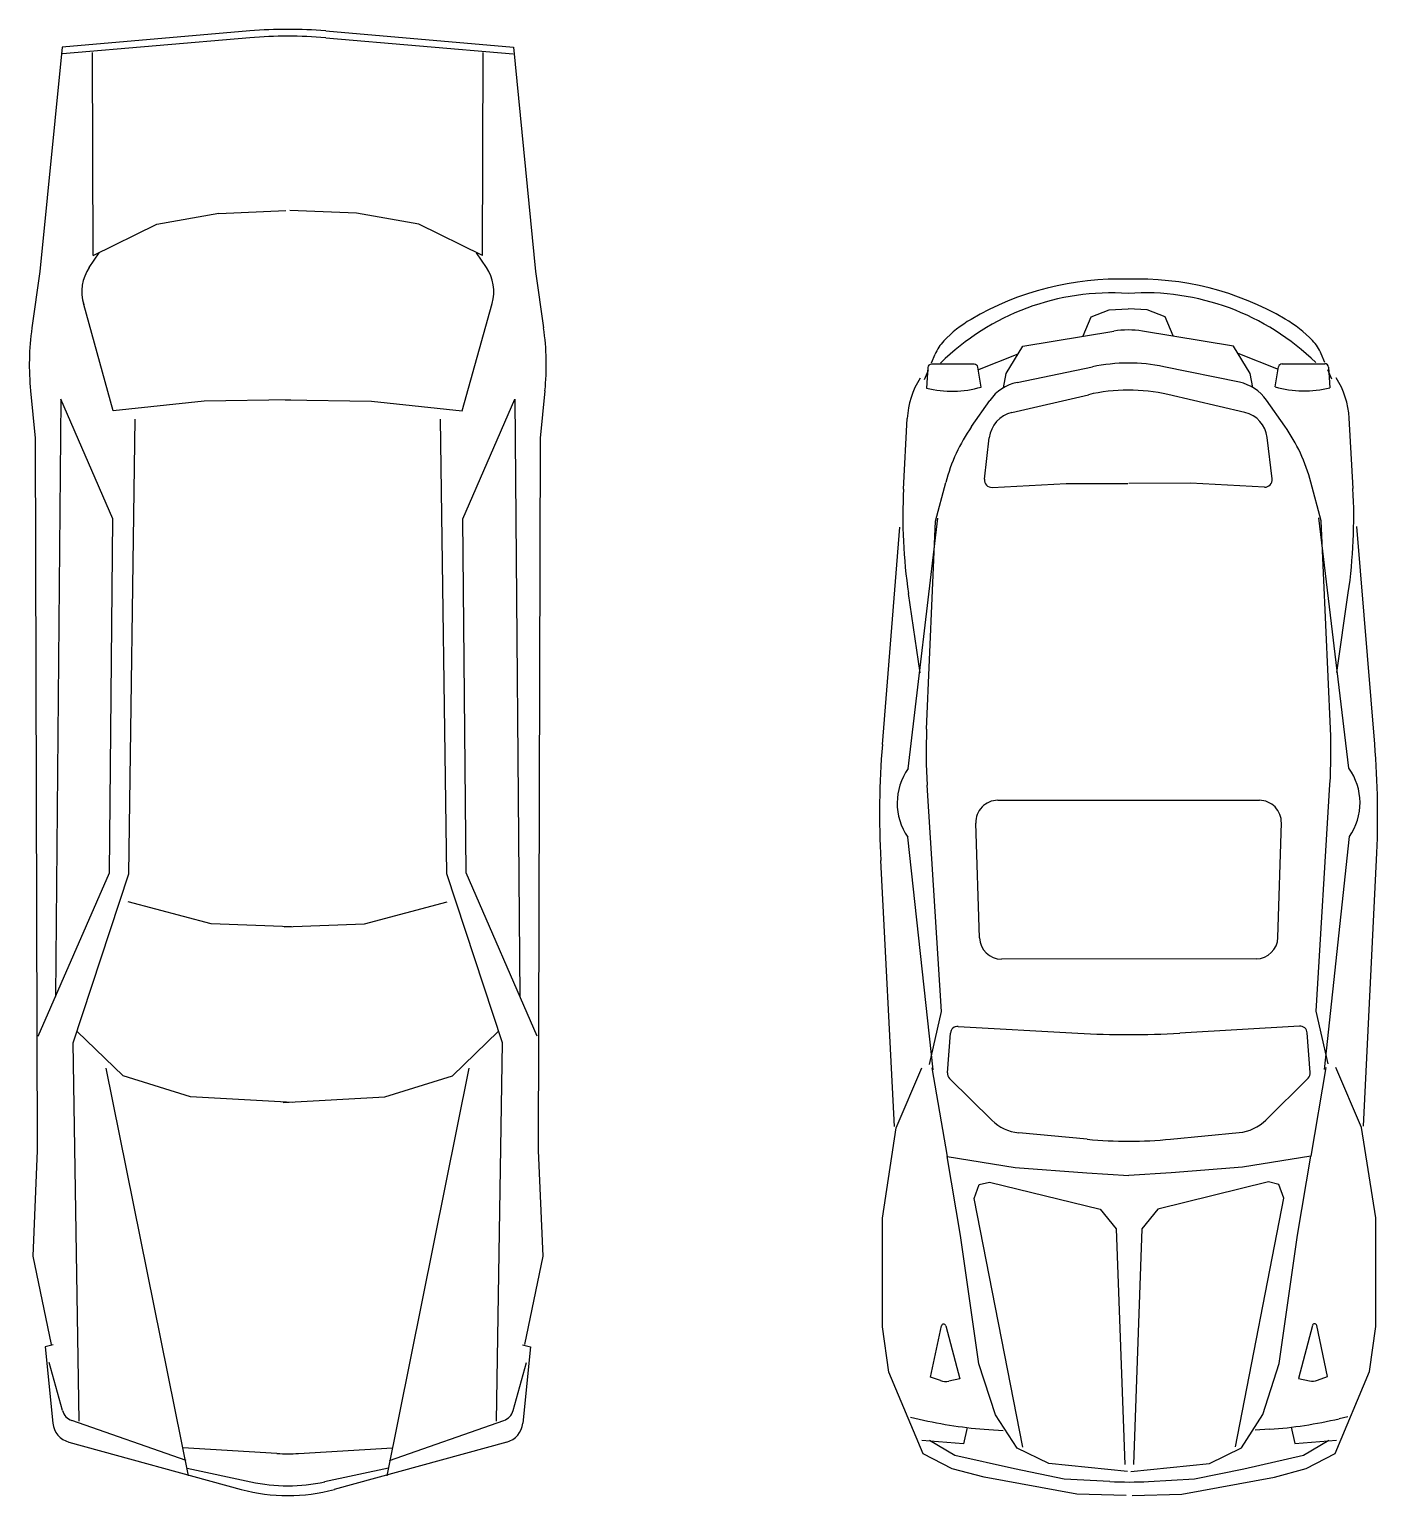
# Model space of a CAD drawing. Header units: millimetres. Extents: x 14385 to 129787, y 107826 to 186798.
# Drawn here: x 68901 to 73573, y 123141 to 128222 of the extents above; entities that cross this region are included whole.
import ezdxf

# ---------------------------------------------------------------- set-up
doc = ezdxf.new("R2010")
doc.units = ezdxf.units.MM
doc.header["$LTSCALE"] = 1000
doc.layers.add('FF-FURN', color=51, linetype='Continuous')

msp = doc.modelspace()

# ---------------------------------------------------------------- linework, layer by layer
at = {"layer": 'FF-FURN', "color": 59, "linetype": 'ByBlock'}
for p, q in [((69665.6, 128216.3), (69015.2, 128160.1)), ((69928.1, 128216.3), (70578.5, 128160.1)), ((69015.2, 128160.1), (68938, 127382.8)), ((69665.6, 128192.7), (69016.3, 128136.6)), ((69665.6, 128192.7), (69016.3, 128136.6)), ((69928.1, 128192.7), (70577.4, 128136.6)), ((69928.1, 128192.7), (70577.4, 128136.6)), ((70578.5, 128160.1), (70655.7, 127382.8)), ((69122.7, 127437.8), (69120.1, 128141.5)), ((69122.7, 127437.8), (69120.1, 128141.5)), ((70471, 127437.8), (70473.6, 128141.5)), ((70471, 127437.8), (70473.6, 128141.5)), ((69558.4, 127583.9), (69789.5, 127593.7)), ((69558.4, 127583.9), (69789.5, 127593.7)), ((70035.3, 127584.5), (69804.2, 127593.7)), ((70035.3, 127584.5), (69804.2, 127593.7)), ((69122.7, 127437.8), (69342.8, 127547.2)), ((69122.7, 127437.8), (69342.8, 127547.2)), ((69342.8, 127547.2), (69558.4, 127584.5)), ((69342.8, 127547.2), (69558.4, 127584.5)), ((70250.9, 127547.2), (70035.3, 127584.5)), ((70250.9, 127547.2), (70035.3, 127584.5)), ((70471, 127437.8), (70250.9, 127547.2)), ((70471, 127437.8), (70250.9, 127547.2)), ((69108.8, 127397), (69142.8, 127447.8)), ((69108.8, 127397), (69142.8, 127447.8)), ((70484.9, 127397), (70450.9, 127447.8)), ((70484.9, 127397), (70450.9, 127447.8)), ((68938, 127382.8), (68910.3, 127187.1)), ((70655.7, 127382.8), (70683.4, 127187.1)), ((69088.9, 127271.1), (69088.8, 127271.6)), ((69088.9, 127271.1), (69088.8, 127271.6)), ((69192.2, 126899.4), (69089.7, 127268.2)), ((69192.2, 126899.4), (69089.7, 127268.2)), ((70401.5, 126899.4), (70505, 127271.6)), ((70401.5, 126899.4), (70505, 127271.6)), ((72580.8, 127225.3), (72642.9, 127249.7)), ((72580.8, 127225.3), (72642.9, 127249.7)), ((72642.9, 127249.7), (72708.4, 127253.7)), ((72642.9, 127249.7), (72708.4, 127253.7)), ((72774.4, 127249.9), (72708.9, 127253.7)), ((72774.4, 127249.9), (72708.9, 127253.7)), ((72836.6, 127225.5), (72774.4, 127249.9)), ((72836.6, 127225.5), (72774.4, 127249.9)), ((72552.9, 127159.6), (72580.8, 127225.3)), ((72552.9, 127159.6), (72580.8, 127225.3)), ((72864.6, 127160), (72836.6, 127225.5)), ((72864.6, 127160), (72836.6, 127225.5)), ((72343.3, 127123.8), (72659.3, 127176)), ((72343.3, 127123.8), (72659.3, 127176)), ((73074.3, 127124.5), (72758.2, 127176.1)), ((73074.3, 127124.5), (72758.2, 127176.1)), ((72027.1, 127065.9), (72039.7, 127095.9)), ((72188.5, 127041.6), (72327.5, 127097.7)), ((72188.5, 127041.6), (72327.5, 127097.7)), ((72285.7, 127028.9), (72343.3, 127123.8)), ((72285.7, 127028.9), (72343.3, 127123.8)), ((73132, 127029.8), (73074.3, 127124.5)), ((73132, 127029.8), (73074.3, 127124.5)), ((73229.3, 127042.6), (73090.1, 127098.5)), ((73229.3, 127042.6), (73090.1, 127098.5)), ((73390.5, 127067.3), (73377.9, 127097.2)), ((72014.4, 127049.8), (72009.9, 126978.3)), ((72175.6, 127061.7), (72027.1, 127061.7)), ((72175.6, 127061.7), (72027.1, 127061.7)), ((72199.8, 126982.3), (72188.2, 127051.1)), ((72199.8, 126982.3), (72188.2, 127051.1)), ((72323.7, 126998.2), (72585.1, 127052.6)), ((72323.7, 126998.2), (72585.1, 127052.6)), ((73094.1, 126998.9), (72832.6, 127052.9)), ((73094.1, 126998.9), (72832.6, 127052.9)), ((73218, 126983.4), (73229.6, 127052.2)), ((73218, 126983.4), (73229.6, 127052.2)), ((73242.1, 127062.8), (73390.6, 127063.1)), ((73242.1, 127062.8), (73390.6, 127063.1)), ((73414.9, 127009.7), (73401.2, 127042)), ((73403.3, 127051.2), (73408, 126979.7)), ((73403.3, 127051.2), (73408, 126979.7)), ((72276.4, 126980), (72285.7, 127028.9)), ((72276.4, 126980), (72285.7, 127028.9)), ((73141.4, 126980.8), (73132, 127029.8)), ((73141.4, 126980.8), (73132, 127029.8)), ((68905.6, 126969), (68921.8, 126804.8)), ((69010, 126940.7), (68992.3, 124870.6)), ((69010, 126940.7), (68992.3, 124870.6)), ((69190.7, 126525.8), (69010, 126940.7)), ((69190.7, 126525.8), (69010, 126940.7)), ((69507.3, 126933.8), (69192.2, 126899.4)), ((69507.3, 126933.8), (69192.2, 126899.4)), ((69806.5, 126937.6), (69507.3, 126933.8)), ((69806.5, 126937.6), (69507.3, 126933.8)), ((69787.2, 126937.6), (70086.4, 126933.8)), ((69787.2, 126937.6), (70086.4, 126933.8)), ((70086.4, 126933.8), (70401.5, 126899.4)), ((70086.4, 126933.8), (70401.5, 126899.4)), ((70403, 126525.8), (70583.7, 126940.7)), ((70403, 126525.8), (70583.7, 126940.7)), ((70583.7, 126940.7), (70601.4, 124870.6)), ((70583.7, 126940.7), (70601.4, 124870.6)), ((70688.1, 126969), (70671.9, 126804.8)), ((72166.3, 126845.2), (72229.9, 126936.2)), ((72166.3, 126845.2), (72229.9, 126936.2)), ((72305.5, 126893.9), (72571.1, 126955.8)), ((72305.5, 126893.9), (72571.1, 126955.8)), ((73112.6, 126894.6), (72846.8, 126956.1)), ((73112.6, 126894.6), (72846.8, 126956.1)), ((73251.9, 126846.2), (73188.1, 126937.2)), ((73251.9, 126846.2), (73188.1, 126937.2)), ((69245.6, 125295.6), (69268.1, 126871.2)), ((69245.6, 125295.6), (69268.1, 126871.2)), ((70348.1, 125295.6), (70325.6, 126871.2)), ((70348.1, 125295.6), (70325.6, 126871.2)), ((71930.6, 126629), (71943.4, 126873.2)), ((73488, 126630.6), (73474.7, 126874.7)), ((70671.9, 126804.8), (70665, 124337.1)), ((72210.9, 126662.8), (72227.6, 126806.6)), ((72210.9, 126662.8), (72227.6, 126806.6)), ((73207.6, 126663.8), (73190.6, 126807.6)), ((73207.6, 126663.8), (73190.6, 126807.6)), ((72041.3, 126517.3), (72076.5, 126651.3)), ((72041.3, 126517.3), (72076.5, 126651.3)), ((72237.5, 126634.5), (72494.1, 126648.5)), ((72237.5, 126634.5), (72494.1, 126648.5)), ((72494.1, 126648.5), (72707.6, 126648.2)), ((72494.1, 126648.5), (72707.6, 126648.2)), ((72924.4, 126648.9), (72710.9, 126648.2)), ((72924.4, 126648.9), (72710.9, 126648.2)), ((73181, 126635.5), (72924.4, 126648.9)), ((73181, 126635.5), (72924.4, 126648.9)), ((73377.5, 126518.6), (73342, 126652.5)), ((73377.5, 126518.6), (73342, 126652.5)), ((71946.4, 125659.8), (72049.4, 126528)), ((71946.4, 125659.8), (72049.4, 126528)), ((73474, 125661.3), (73369.3, 126529.3)), ((73474, 125661.3), (73369.3, 126529.3)), ((69178.9, 125298.8), (69190.7, 126525.8)), ((69178.9, 125298.8), (69190.7, 126525.8)), ((70414.8, 125298.8), (70403, 126525.8)), ((70414.8, 125298.8), (70403, 126525.8)), ((71857.2, 125743.3), (71917.9, 126497.3)), ((72010.4, 125797), (72041.3, 126517.3)), ((72010.4, 125797), (72041.3, 126517.3)), ((73409.8, 125798.4), (73377.5, 126518.6)), ((73409.8, 125798.4), (73377.5, 126518.6)), ((73563.1, 125745), (73500.9, 126498.8)), ((71988, 125991.9), (71947.6, 126267.2)), ((71988, 125991.9), (71947.6, 126267.2)), ((73431.8, 125993.3), (73471.7, 126268.7)), ((73431.8, 125993.3), (73471.7, 126268.7)), ((72062.1, 124818.8), (72012.4, 125603.2)), ((72062.1, 124818.8), (72012.4, 125603.2)), ((73360, 124820.1), (73408.2, 125604.6)), ((73360, 124820.1), (73408.2, 125604.6)), ((72257.3, 125550.2), (73163.4, 125551.1)), ((72257.3, 125550.2), (73163.4, 125551.1)), ((72193.7, 125073.7), (72181.1, 125471.5)), ((72193.7, 125073.7), (72181.1, 125471.5)), ((73227.9, 125074.7), (73239.8, 125472.6)), ((73227.9, 125074.7), (73239.8, 125472.6)), ((72033, 124616.1), (71945.3, 125423)), ((72033, 124616.1), (71945.3, 125423)), ((73389.5, 124617.4), (73475.7, 125424.5)), ((73389.5, 124617.4), (73475.7, 125424.5)), ((71898.8, 124419.9), (71851.4, 125342)), ((73524.1, 124421.5), (73569.7, 125343.7)), ((68932.3, 124733.1), (69178.9, 125298.8)), ((68932.3, 124733.1), (69178.9, 125298.8)), ((69053, 124709.8), (69245.6, 125295.6)), ((69053, 124709.8), (69245.6, 125295.6)), ((70540.8, 124709.8), (70348.1, 125295.6)), ((70540.8, 124709.8), (70348.1, 125295.6)), ((70661.4, 124733.1), (70414.8, 125298.8)), ((70661.4, 124733.1), (70414.8, 125298.8)), ((69531.2, 125122.4), (69244.2, 125198)), ((69531.2, 125122.4), (69244.2, 125198)), ((70062.5, 125122.4), (70349.5, 125198)), ((70062.5, 125122.4), (70349.5, 125198)), ((69809.9, 125111.3), (69531.2, 125122.4)), ((69809.9, 125111.3), (69531.2, 125122.4)), ((69783.8, 125111.3), (70062.5, 125122.4)), ((69783.8, 125111.3), (70062.5, 125122.4)), ((73151.9, 125000.8), (72269.9, 124999.9)), ((73151.9, 125000.8), (72269.9, 124999.9)), ((72020.4, 124635.2), (72062.1, 124818.8)), ((72020.4, 124635.2), (72062.1, 124818.8)), ((73402.1, 124636.5), (73360, 124820.1)), ((73402.1, 124636.5), (73360, 124820.1)), ((69226.2, 124595.8), (69067.5, 124749.3)), ((69226.2, 124595.8), (69067.5, 124749.3)), ((70367.5, 124595.8), (70526.2, 124749.3)), ((70367.5, 124595.8), (70526.2, 124749.3)), ((72119.8, 124766.9), (72534, 124743.2)), ((72119.8, 124766.9), (72534, 124743.2)), ((73302.5, 124768.1), (72888.2, 124743.6)), ((73302.5, 124768.1), (72888.2, 124743.6)), ((69073.5, 123398.3), (69053, 124709.8)), ((69073.5, 123398.3), (69053, 124709.8)), ((70520.2, 123398.3), (70540.8, 124709.8)), ((70520.2, 123398.3), (70540.8, 124709.8)), ((72082.7, 124606.2), (72093, 124743.5)), ((72082.7, 124606.2), (72093, 124743.5)), ((73339.8, 124607.5), (73329.3, 124744.7)), ((73339.8, 124607.5), (73329.3, 124744.7)), ((69452.6, 123209.6), (69167.8, 124622.3)), ((69452.6, 123209.6), (69167.8, 124622.3)), ((69460.1, 124522.6), (69226.2, 124595.8)), ((69460.1, 124522.6), (69226.2, 124595.8)), ((70133.6, 124522.6), (70367.5, 124595.8)), ((70133.6, 124522.6), (70367.5, 124595.8)), ((70141.1, 123209.6), (70425.9, 124622.3)), ((70141.1, 123209.6), (70425.9, 124622.3)), ((72029, 124623.4), (72081.1, 124315.8)), ((72029, 124623.4), (72081.1, 124315.8)), ((73393.5, 124624.8), (73342, 124317.1)), ((73393.5, 124624.8), (73342, 124317.1)), ((72236.6, 124441.4), (72090.2, 124586.3)), ((72236.6, 124441.4), (72090.2, 124586.3)), ((73186.3, 124442.3), (73332.4, 124587.5)), ((73186.3, 124442.3), (73332.4, 124587.5)), ((69813.2, 124503), (69460.1, 124522.6)), ((69813.2, 124503), (69460.1, 124522.6)), ((69780.5, 124503), (70133.6, 124522.6)), ((69780.5, 124503), (70133.6, 124522.6)), ((72567.1, 124375.6), (72329.5, 124398)), ((72567.1, 124375.6), (72329.5, 124398)), ((72855.8, 124375.9), (73093.4, 124398.7)), ((72855.8, 124375.9), (73093.4, 124398.7)), ((68928.7, 124337), (68913.3, 123971)), ((70665, 124337.1), (70680.4, 123971)), ((68913.3, 123971), (68977.2, 123664.2)), ((70680.4, 123971), (70616.5, 123664.2)), ((72024.5, 123551.8), (72061.8, 123729.2)), ((72024.5, 123551.8), (72061.8, 123729.2)), ((72076.7, 123729.6), (72125.7, 123546)), ((72076.7, 123729.6), (72125.7, 123546)), ((73347.3, 123730.8), (73298.6, 123547.1)), ((73347.3, 123730.8), (73298.6, 123547.1)), ((73399.8, 123553.2), (73362.1, 123730.5)), ((73399.8, 123553.2), (73362.1, 123730.5)), ((68955.7, 123656), (68982.6, 123391.9)), ((70638, 123656), (70611.1, 123391.9)), ((69016.1, 123435.3), (68970, 123601.9)), ((69016.1, 123435.3), (68970, 123601.9)), ((70577.6, 123435.3), (70623.7, 123601.9)), ((70577.6, 123435.3), (70623.7, 123601.9)), ((72058.9, 123539.3), (72024.5, 123551.8)), ((72058.9, 123539.3), (72024.5, 123551.8)), ((72125.7, 123546), (72087.4, 123537.4)), ((72125.7, 123546), (72087.4, 123537.4)), ((73298.6, 123547.1), (73337, 123538.7)), ((73298.6, 123547.1), (73337, 123538.7)), ((73365.4, 123540.6), (73399.8, 123553.2)), ((73365.4, 123540.6), (73399.8, 123553.2)), ((69444.4, 123262.9), (69048.4, 123400.8)), ((69444.4, 123262.9), (69048.4, 123400.8)), ((70149.3, 123262.9), (70545.3, 123400.8)), ((70149.3, 123262.9), (70545.3, 123400.8)), ((71954.2, 123412.8), (71984.8, 123405.7)), ((71954.2, 123412.8), (71984.8, 123405.7)), ((72151.3, 123376.6), (72138.7, 123319.8)), ((72151.3, 123376.6), (72138.7, 123319.8)), ((73273.4, 123377.7), (73286, 123320.9)), ((73273.4, 123377.7), (73286, 123320.9)), ((73470.4, 123414.3), (73439.8, 123407.1)), ((73470.4, 123414.3), (73439.8, 123407.1)), ((69038.3, 123326.1), (69635.6, 123162.3)), ((70555.4, 123326.1), (69958.1, 123162.3)), ((72138.7, 123319.8), (71993.6, 123331.5)), ((72138.7, 123319.8), (71993.6, 123331.5)), ((72108.2, 123279.6), (72020, 123331.5)), ((72108.2, 123279.6), (72020, 123331.5)), ((72225.6, 123369.7), (72275.3, 123366.3)), ((72225.6, 123369.7), (72275.3, 123366.3)), ((73199, 123370.6), (73149.4, 123367.1)), ((73199, 123370.6), (73149.4, 123367.1)), ((73286, 123320.9), (73431.1, 123332.9)), ((73286, 123320.9), (73431.1, 123332.9)), ((73316.6, 123280.8), (73404.7, 123332.9)), ((73316.6, 123280.8), (73404.7, 123332.9)), ((69759.4, 123286.7), (69433.6, 123306.8)), ((69759.4, 123286.7), (69433.6, 123306.8)), ((69834.3, 123286.7), (70160.1, 123306.8)), ((69834.3, 123286.7), (70160.1, 123306.8)), ((72315.1, 123233.1), (72108.2, 123279.6)), ((72315.1, 123233.1), (72108.2, 123279.6)), ((73109.8, 123233.9), (73316.6, 123280.8)), ((73109.8, 123233.9), (73316.6, 123280.8)), ((69447.9, 123235.7), (69669.1, 123188.2)), ((69447.9, 123235.7), (69669.1, 123188.2)), ((70145.8, 123235.7), (69924.6, 123188.2)), ((70145.8, 123235.7), (69924.6, 123188.2)), ((72486.7, 123198.3), (72315.1, 123233.1)), ((72486.7, 123198.3), (72315.1, 123233.1)), ((72938.4, 123198.8), (73109.8, 123233.9)), ((72938.4, 123198.8), (73109.8, 123233.9)), ((72645.3, 123189.7), (72486.7, 123198.3)), ((72645.3, 123189.7), (72486.7, 123198.3)), ((72779.8, 123189.9), (72938.4, 123198.8)), ((72779.8, 123189.9), (72938.4, 123198.8))]:
    msp.add_line(p, q, dxfattribs=at)
at = {"layer": 'FF-FURN', "linetype": 'ByBlock'}
for p, q in [((69665.6, 128216.3), (69015.2, 128160.1)), ((69928.1, 128216.3), (70578.5, 128160.1)), ((69015.2, 128160.1), (68938, 127382.8)), ((70578.5, 128160.1), (70655.7, 127382.8)), ((68938, 127382.8), (68910.3, 127187.1)), ((70655.7, 127382.8), (70683.4, 127187.1)), ((72027.1, 127065.9), (72039.7, 127095.9)), ((73390.5, 127067.3), (73377.9, 127097.2)), ((72002.9, 127008.4), (72016.5, 127040.6)), ((72002.9, 127008.4), (72016.5, 127040.6)), ((72014.4, 127049.8), (72009.9, 126978.3)), ((73414.9, 127009.7), (73401.2, 127042)), ((68905.6, 126969), (68921.8, 126804.8)), ((70688.1, 126969), (70671.9, 126804.8)), ((71930.6, 126629), (71943.4, 126873.2)), ((73488, 126630.6), (73474.7, 126874.7)), ((68921.8, 126804.8), (68928.7, 124337.1)), ((68921.8, 126804.8), (68928.7, 124337.1)), ((70671.9, 126804.8), (70665, 124337.1)), ((71857.2, 125743.3), (71917.9, 126497.3)), ((73563.1, 125745), (73500.9, 126498.8)), ((71898.8, 124419.9), (71851.4, 125342)), ((73524.1, 124421.5), (73569.7, 125343.7)), ((68928.7, 124337), (68913.3, 123971)), ((70665, 124337.1), (70680.4, 123971)), ((68913.3, 123971), (68977.2, 123664.2)), ((70680.4, 123971), (70616.5, 123664.2)), ((68983.9, 123662.9), (68955.7, 123656)), ((68983.9, 123662.9), (68955.7, 123656)), ((68955.7, 123656), (68982.6, 123391.9)), ((70609.8, 123662.9), (70638, 123656)), ((70609.8, 123662.9), (70638, 123656)), ((70638, 123656), (70611.1, 123391.9)), ((69038.3, 123326.1), (69635.6, 123162.3)), ((70555.4, 123326.1), (69958.1, 123162.3))]:
    msp.add_line(p, q, dxfattribs=at)
at = {"layer": 'FF-FURN', "color": 59, "linetype": 'ByBlock'}
for points in [[(72702.5, 123140.6), (72530.6, 123145.9), (72209.4, 123204.2), (72099.3, 123233.1), (71998.1, 123285), (71879, 123569), (71857.1, 123725.7), (71857.1, 124102), (71905.4, 124414.8), (71993.6, 124623.4)], [(72722.7, 123140.6), (72894.6, 123146.3), (73215.6, 123205.2), (73325.6, 123234.3), (73426.7, 123286.4), (73545.2, 123570.6), (73566.9, 123727.3), (73566.5, 124103.7), (73517.5, 124416.4), (73428.9, 124624.8)], [(72706.5, 123223.9), (72434.3, 123251.9), (72323.7, 123305.1), (72249.6, 123420.6), (72191.6, 123597.1), (72128.3, 124041.8), (72081.1, 124315.8), (72317.7, 124278.1), (72565.9, 124258.9), (72711.6, 124250.4)], [(72706.5, 123223.9), (72434.3, 123251.9), (72323.7, 123305.1), (72249.6, 123420.6), (72191.6, 123597.1), (72128.3, 124041.8), (72081.1, 124315.8), (72317.7, 124278.1), (72565.9, 124258.9), (72711.6, 124250.4)], [(72718.5, 123223.9), (72990.6, 123252.4), (73101.1, 123305.9), (73175, 123421.5), (73232.6, 123598.1), (73295.3, 124043), (73342, 124317.1), (73105.5, 124278.9), (72857.3, 124259.2), (72711.6, 124250.4)], [(72718.5, 123223.9), (72990.6, 123252.4), (73101.1, 123305.9), (73175, 123421.5), (73232.6, 123598.1), (73295.3, 124043), (73342, 124317.1), (73105.5, 124278.9), (72857.3, 124259.2), (72711.6, 124250.4)], [(72344.3, 123308.7), (72174.9, 124170.8), (72192.7, 124218.4), (72228, 124226.7), (72611.3, 124133.4), (72667.8, 124064.8), (72697.2, 123249)], [(72344.3, 123308.7), (72174.9, 124170.8), (72192.7, 124218.4), (72228, 124226.7), (72611.3, 124133.4), (72667.8, 124064.8), (72697.2, 123249)], [(73080.5, 123309.5), (73248.5, 124171.8), (73230.6, 124219.4), (73195.3, 124227.7), (72812.2, 124133.6), (72755.8, 124064.9), (72727.7, 123249)], [(73080.5, 123309.5), (73248.5, 124171.8), (73230.6, 124219.4), (73195.3, 124227.7), (72812.2, 124133.6), (72755.8, 124064.9), (72727.7, 123249)]]:
    msp.add_lwpolyline(points, dxfattribs=at)
at = {"layer": 'FF-FURN', "linetype": 'ByBlock'}
for points in [[(72702.5, 123140.6), (72530.6, 123145.9), (72209.4, 123204.2), (72099.3, 123233.1), (71998.1, 123285), (71879, 123569), (71857.1, 123725.7), (71857.1, 124102), (71905.4, 124414.8), (71993.6, 124623.4)], [(72722.7, 123140.6), (72894.6, 123146.3), (73215.6, 123205.2), (73325.6, 123234.3), (73426.7, 123286.4), (73545.2, 123570.6), (73566.9, 123727.3), (73566.5, 124103.7), (73517.5, 124416.4), (73428.9, 124624.8)]]:
    msp.add_lwpolyline(points, dxfattribs=at)
at = {"layer": 'FF-FURN', "color": 59, "linetype": 'ByBlock'}
for centre, radius, start, end in [((69796.9, 126697.9), 1524, 85.0592, 94.9408), ((69796.9, 126674.4), 1524, 85.0592, 94.9408), ((69796.9, 126674.4), 1524, 85.0592, 94.9408), ((69235.6, 127312.4), 152.4, 146.264, 196.8198), ((69235.6, 127312.4), 152.4, 146.264, 196.8198), ((70358.1, 127312.4), 152.4, 344.4694, 33.7359), ((70358.1, 127312.4), 152.4, 344.4694, 33.7359), ((72677.3, 126344.7), 1011.8, 88.0694, 120.4577), ((72741.8, 126344.8), 1011.8, 59.6553, 92.0435), ((72652.9, 126461.4), 847.4, 86.2451, 134.5195), ((72652.9, 126461.4), 847.4, 86.2451, 134.5195), ((72766, 126461.5), 847.4, 45.5935, 93.8679), ((72766, 126461.5), 847.4, 45.5935, 93.8679), ((69815.6, 127058.7), 914.4, 171.9284, 185.6257), ((69778.1, 127058.7), 914.4, 354.3743, 8.0716), ((72385.2, 126841.5), 435.5, 120.4577, 136.3836), ((73032.9, 126842.1), 435.5, 43.7293, 59.6553), ((72180.2, 127036.8), 152.4, 136.3836, 157.2014), ((72709, 126875.3), 304.8, 80.7246, 99.3883), ((72709, 126875.3), 304.8, 80.7246, 99.3883), ((73237.5, 127037.9), 152.4, 22.9116, 43.7293), ((72027.1, 127049), 12.7, 90, 176.3304), ((72027.1, 127049), 12.7, 90, 176.3304), ((72175.6, 127049), 12.7, 9.6077, 90), ((72175.6, 127049), 12.7, 9.6077, 90), ((72709.4, 126455.8), 609.6, 78.3436, 101.7694), ((72709.4, 126455.8), 609.6, 78.3436, 101.7694), ((73242.1, 127050.1), 12.7, 90.113, 170.5053), ((73242.1, 127050.1), 12.7, 90.113, 170.5053), ((73390.6, 127050.4), 12.7, 3.7825, 90.113), ((73390.6, 127050.4), 12.7, 3.7825, 90.113), ((72227.5, 126859.2), 284.4, 147.3299, 177.1824), ((72354.8, 126849), 152.4, 101.7694, 145.07), ((72354.8, 126849), 152.4, 101.7694, 145.07), ((73063.3, 126849.7), 152.4, 35.0429, 78.3436), ((73063.3, 126849.7), 152.4, 35.0429, 78.3436), ((73190.6, 126860.2), 284.4, 2.9306, 32.783), ((72097.3, 127331.6), 364, 256.0961, 286.3535), ((72097.3, 127331.6), 364, 256.0961, 286.3535), ((72709.5, 126362.1), 609.6, 76.9903, 103.1226), ((72709.5, 126362.1), 609.6, 76.9903, 103.1226), ((73319.8, 127332.8), 364, 253.7595, 284.0169), ((73319.8, 127332.8), 364, 253.7595, 284.0169), ((72328.5, 126794.9), 101.6, 103.1226, 173.376), ((72328.5, 126794.9), 101.6, 103.1226, 173.376), ((73089.7, 126795.7), 101.6, 6.737, 76.9903), ((73089.7, 126795.7), 101.6, 6.737, 76.9903), ((72666.1, 126496.1), 609.6, 145.07, 165.2551), ((72666.1, 126496.1), 609.6, 145.07, 165.2551), ((72752.8, 126496.2), 609.6, 14.8579, 35.0429), ((72752.8, 126496.2), 609.6, 14.8579, 35.0429), ((73756.9, 126533.3), 1828.8, 176.9998, 188.3676), ((72236.1, 126659.9), 25.4, 173.376, 273.115), ((72236.1, 126659.9), 25.4, 173.376, 273.115), ((73182.3, 126660.8), 25.4, 266.9979, 6.737), ((73182.3, 126660.8), 25.4, 266.9979, 6.737), ((71661.8, 126531.2), 1828.8, 351.7454, 3.1132), ((71661.8, 126531.2), 1828.8, 351.7454, 3.1132), ((73837.6, 125718.8), 1828.8, 177.5491, 183.6237), ((73837.6, 125718.8), 1828.8, 177.5491, 183.6237), ((71582.8, 125716.6), 1828.8, 356.4893, 2.5638), ((71582.8, 125716.6), 1828.8, 356.4893, 2.5638), ((74895.3, 125498.6), 3048, 175.3952, 182.9452), ((70525.4, 125494.3), 3048, 357.1678, 4.7177), ((72114.6, 125540.6), 206.2, 144.6492, 214.7769), ((72114.6, 125540.6), 206.2, 144.6492, 214.7769), ((73306.1, 125541.7), 206.2, 325.336, 35.4638), ((73306.1, 125541.7), 206.2, 325.336, 35.4638), ((72257.2, 125474), 76.2, 89.9245, 181.8201), ((72257.2, 125474), 76.2, 89.9245, 181.8201), ((73163.5, 125474), 76.2, 358.1799, 90.0755), ((73163.5, 125474), 76.2, 358.1799, 90.0755), ((72269.9, 125076.1), 76.2, 181.8201, 269.9989), ((72269.9, 125076.1), 76.2, 181.8201, 269.9989), ((73151.7, 125077), 76.2, 270.1141, 358.2929), ((73151.7, 125077), 76.2, 270.1141, 358.2929), ((72118.3, 124741.6), 25.4, 86.7256, 175.7151), ((72118.3, 124741.6), 25.4, 86.7256, 175.7151), ((73304, 124742.7), 25.4, 4.3979, 93.3874), ((73304, 124742.7), 25.4, 4.3979, 93.3874), ((72708.1, 127786.2), 3048, 266.7256, 273.3874), ((72708.1, 127786.2), 3048, 266.7256, 273.3874), ((72108, 124604.3), 25.4, 175.7151, 225.3046), ((72108, 124604.3), 25.4, 175.7151, 225.3046), ((73314.5, 124605.5), 25.4, 314.8083, 4.3979), ((73314.5, 124605.5), 25.4, 314.8083, 4.3979), ((72343.8, 124549.7), 152.4, 225.3046, 264.6214), ((72343.8, 124549.7), 152.4, 225.3046, 264.6214), ((73078.9, 124550.4), 152.4, 275.4916, 314.8083), ((73078.9, 124550.4), 152.4, 275.4916, 314.8083), ((72710, 125892.9), 1524, 264.6214, 275.4916), ((72710, 125892.9), 1524, 264.6214, 275.4916), ((72069.3, 123727.6), 7.62, 14.96, 168.1125), ((72069.3, 123727.6), 7.62, 14.96, 168.1125), ((73354.7, 123728.9), 7.62, 12.0005, 165.153), ((73354.7, 123728.9), 7.62, 12.0005, 165.153), ((72076.3, 123587), 50.8, 249.9787, 282.5384), ((72076.3, 123587), 50.8, 249.9787, 282.5384), ((73347.9, 123588.3), 50.8, 257.5746, 290.1342), ((73347.9, 123588.3), 50.8, 257.5746, 290.1342), ((69065.1, 123448.8), 50.8, 195.4862, 250.7894), ((69065.1, 123448.8), 50.8, 195.4862, 250.7894), ((70528.6, 123448.8), 50.8, 289.2106, 344.5138), ((70528.6, 123448.8), 50.8, 289.2106, 344.5138), ((69058.4, 123399.6), 76.2, 185.8102, 254.6615), ((72329.8, 124890.1), 1524, 256.9166, 266.0811), ((72329.8, 124890.1), 1524, 256.9166, 266.0811), ((73091.9, 124890.9), 1524, 274.0319, 283.1964), ((73091.9, 124890.9), 1524, 274.0319, 283.1964), ((69796.9, 123895.1), 609.6, 266.4735, 273.5265), ((69796.9, 123895.1), 609.6, 266.4735, 273.5265), ((69796.9, 123784.3), 609.6, 257.9052, 282.0948), ((69796.9, 123784.3), 609.6, 257.9052, 282.0948), ((72711.3, 124407.1), 1219.2, 266.8942, 273.2188), ((72711.3, 124407.1), 1219.2, 266.8942, 273.2188), ((69796.9, 123750.2), 609.6, 254.6615, 285.3385)]:
    msp.add_arc(centre, radius, start, end, dxfattribs=at)
at = {"layer": 'FF-FURN', "linetype": 'ByBlock'}
for centre, radius, start, end in [((69796.9, 126697.9), 1524, 85.0592, 94.9408), ((72677.3, 126344.7), 1011.8, 88.0694, 120.4577), ((72741.8, 126344.8), 1011.8, 59.6553, 92.0435), ((69815.6, 127058.7), 914.4, 171.9284, 185.6257), ((69778.1, 127058.7), 914.4, 354.3743, 8.0716), ((72385.2, 126841.5), 435.5, 120.4577, 136.3836), ((73032.9, 126842.1), 435.5, 43.7293, 59.6553), ((72180.2, 127036.8), 152.4, 136.3836, 157.2014), ((73237.5, 127037.9), 152.4, 22.9116, 43.7293), ((72227.5, 126859.2), 284.4, 147.3299, 177.1824), ((73190.6, 126860.2), 284.4, 2.9306, 32.783), ((73756.9, 126533.3), 1828.8, 176.9998, 188.3676), ((74895.3, 125498.6), 3048, 175.3952, 182.9452), ((70525.4, 125494.3), 3048, 357.1678, 4.7177), ((69058.4, 123399.6), 76.2, 185.8102, 254.6615), ((70535.3, 123399.6), 76.2, 285.3385, 354.1898), ((70535.3, 123399.6), 76.2, 285.3385, 354.1898), ((69796.9, 123750.2), 609.6, 254.6615, 285.3385)]:
    msp.add_arc(centre, radius, start, end, dxfattribs=at)

doc.saveas('drawing.dxf')
